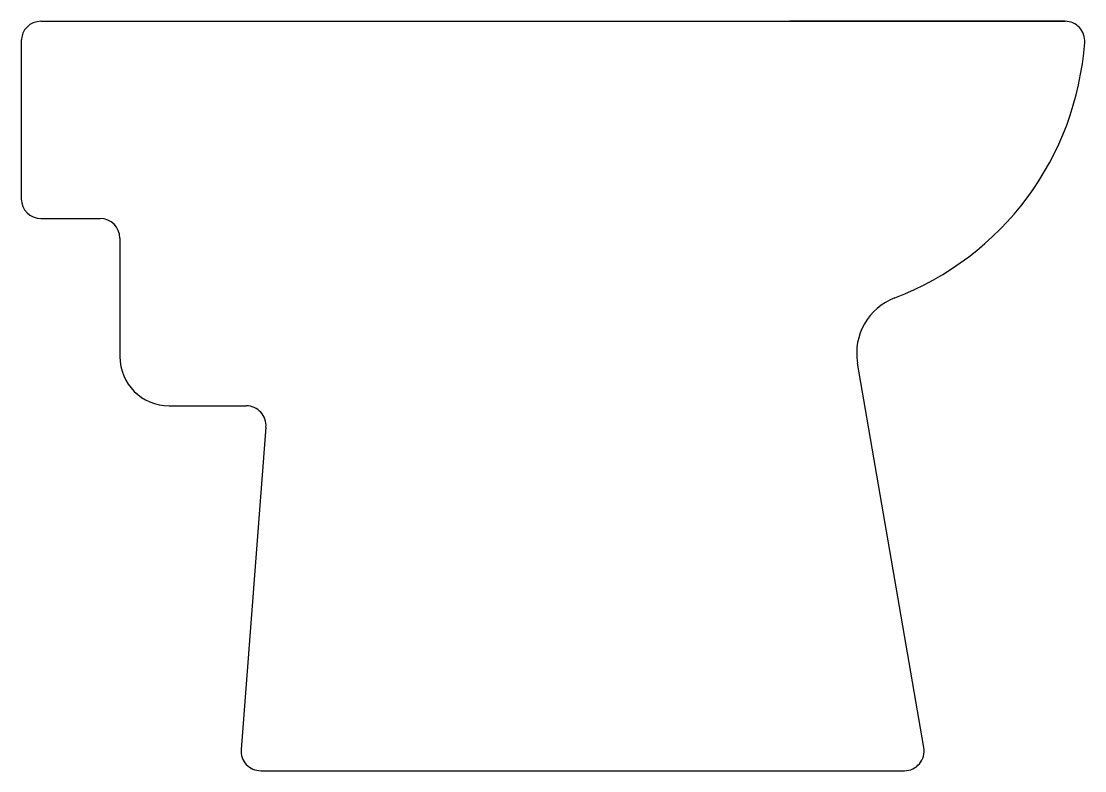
# Model space of a CAD drawing. Header units: millimetres. Extents: x -2979.671 to -2979.131, y 2974.306 to 2974.686.
import ezdxf

# ---------------------------------------------------------------- set-up
doc = ezdxf.new("R2010")
doc.units = ezdxf.units.MM
doc.header["$LTSCALE"] = 10
doc.layers.add('banheiro_louças', color=2, linetype='Continuous')

msp = doc.modelspace()

# ---------------------------------------------------------------- linework, layer by layer
at = {"layer": 'banheiro_louças'}
for p, q in [((-2979.660979957878, 2974.686423352202), (-2979.141221777933, 2974.686423352202)), ((-2979.141337557441, 2974.686423352202), (-2979.280979957879, 2974.686423352202)), ((-2979.670979957878, 2974.677023063971), (-2979.670979957878, 2974.595904953462)), ((-2979.670979957878, 2974.676423352202), (-2979.670979957878, 2974.596423352202)), ((-2979.660979957878, 2974.586423352202), (-2979.630979957878, 2974.586423352202)), ((-2979.620979957878, 2974.576423352202), (-2979.620979957878, 2974.516423352202)), ((-2979.212996622648, 2974.318122123036), (-2979.246601752427, 2974.513067122421)), ((-2979.595979957878, 2974.491423352202), (-2979.556781833607, 2974.491423352202)), ((-2979.546811508849, 2974.480653531301), (-2979.559432481914, 2974.317193173103)), ((-2979.549462157157, 2974.306423352202), (-2979.222851275237, 2974.306423352202))]:
    msp.add_line(p, q, dxfattribs=at)
for centre, radius, start, end in [((-2979.660979957878, 2974.676423352202), 0.009999999999990905, 90, 180), ((-2979.141337557441, 2974.676423352202), 0.009999999999990905, 355.9039562414061, 90), ((-2979.280979957879, 2974.686423352202), 0.1499999999998636, 290.8078010945479, 355.9039562414061), ((-2979.660979957878, 2974.596423352202), 0.009999999999990905, 180, 270), ((-2979.630979957878, 2974.576423352202), 0.009999999999990905, 0, 90), ((-2979.21703779466, 2974.518163434922), 0.02999999999997272, 110.8078010945479, 189.7806725057614), ((-2979.595979957878, 2974.516423352202), 0.02499999999997726, 180, 270), ((-2979.556781833607, 2974.481423352202), 0.009999999999990905, 355.5848829520841, 90), ((-2979.549462157157, 2974.316423352202), 0.009999999999990905, 175.5848829520841, 270), ((-2979.222851275237, 2974.316423352202), 0.009999999999990905, 270, 9.780672505761412)]:
    msp.add_arc(centre, radius, start, end, dxfattribs=at)

doc.saveas('drawing.dxf')
